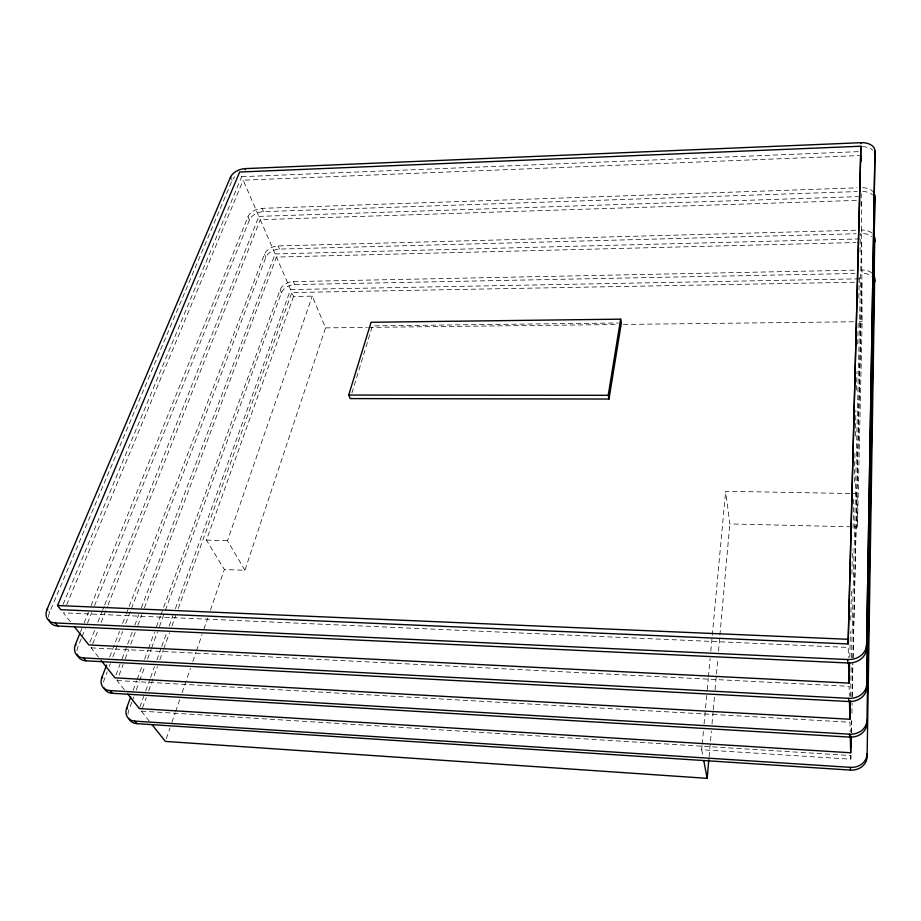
<?xml version="1.0" encoding="UTF-8"?>
<svg xmlns="http://www.w3.org/2000/svg" width="921" height="921" viewBox="0 0 921 921"><rect width="100%" height="100%" fill="white"/><g stroke="black" fill="none" stroke-linecap="round" stroke-linejoin="round"><path stroke-width="0.69" stroke-dasharray="4.61 3.45" d="M849.91 493.495L725.644 491.284L729.823 523.934L857.474 526.939L862.137 321.671L861.86 282.091L858.994 282.137M850.601 696.38L851.234 664.617M851.534 657.594L861.549 238.873L861.285 200.26M851.165 732.667L851.441 721.178M852.017 696.76L852.788 663.719M852.927 657.974L861.837 278.775L861.584 242.384L857.267 242.488M702.067 745.469L701.675 749.752L850.843 759.18L850.981 753.436M851.303 732.575L851.752 720.429M851.925 713.245L852.155 703.195M852.144 696.713L852.915 663.707M853.053 657.974L861.86 282.091M849.841 657.559L850.348 631.438M850.785 620.167L851.43 588.381M851.937 574.151L852.397 549.63M853.076 528.136L853.698 497.95M854.228 482.12L854.953 453.362M855.379 436.105L855.885 410.398M856.53 390.09L857.002 371.393M857.681 344.063L858.222 322.5M858.833 298.047L859.235 276.91M859.984 252.032L860.456 233.335M861.135 206.016L861.239 193.709M709.089 756.901L711.369 731.17M712.014 724.021L713.153 711.162M713.28 709.734L714.431 696.875M715.064 689.725L716.331 675.427M716.457 673.999L717.862 658.285M718.495 651.135L729.823 523.934M702.205 744.041L703.529 729.766M704.058 724.056L706.706 695.493M707.236 689.783L708.295 678.351M708.422 676.923L710.149 658.365M710.805 651.228L725.644 491.284M351.88 393.106L372.441 325.884L618.475 322.972M293.534 296.47L206.408 540.097L224.367 569.546L244.917 570.26L325.539 327.876L312.254 296.148L293.534 296.47L291.83 292.533L857.555 282.171M166.31 738.711L170.028 727.878M171.882 722.467L175.14 712.992M175.6 711.645L179.779 699.465M182.105 692.696L190.463 668.335M192.788 661.577L196.035 652.103M196.495 650.744L202.067 634.511M203.932 629.089L207.639 618.267M210.437 610.151L224.367 569.546M244.917 570.26L227.464 540.708L312.254 296.148M139.831 707.247L143.734 696.437M145.679 691.026L150.065 678.858M150.56 677.511L154.463 666.7M156.904 659.943L161.29 647.774M161.774 646.427L166.655 632.9M169.096 626.142L172.998 615.332M175.439 608.574L290.552 289.574L276.473 257.074L855.828 242.522M149.375 721.247L141.362 711.15L146.209 697.646M148.638 690.888L157.376 666.585M159.805 659.827L163.201 650.376M163.685 649.029L169.51 632.819M171.939 626.073L175.819 615.274M178.248 608.516L291.83 292.533M131.772 702.251L128.802 710.356A14.632 10.948 -37.9 0 0 128.007 714.995M132.256 700.904L133.741 696.84M136.216 690.082L139.175 681.977M139.67 680.631L145.104 665.756M147.579 658.999L151.032 649.535M151.528 648.188L157.456 631.967M159.437 626.568L164.871 611.694M165.366 610.347L281.469 292.728A11.236 7.345 -21.9 0 1 294.697 284.577L854.884 273.468M133.188 690.29L136.653 680.849M137.148 679.502L142.099 666.01M144.562 659.275L148.028 649.835M148.523 648.476L154.463 632.301M156.443 626.902L160.404 616.114M160.899 614.768L280.157 289.77A11.259 7.345 -21.9 0 1 293.419 281.607L854.861 270.152M115.942 675.139L120.006 664.375M122.044 658.999L127.133 645.54M127.639 644.193L132.728 630.735M134.754 625.347L138.829 614.583M141.374 607.86L275.126 253.943L260.286 219.67L856.967 200.398M124.347 689.702L117.082 680.55L118.602 676.521M119.108 675.174L123.149 664.421M125.175 659.045L128.721 649.627M130.747 644.251L135.801 630.804M137.828 625.428L141.88 614.675M144.401 607.952L276.473 257.074M103.509 682.127A15.116 11.075 -37 0 1 104.165 679.813L107.25 671.766M109.3 666.401L110.324 663.719M112.892 657.018L122.643 631.53M125.728 623.482L130.863 610.07M131.369 608.735L265.858 257.339A11.536 7.345 -21.7 0 1 279.489 249.073L856.046 233.727M109.714 656.972L119.523 631.461M122.62 623.402L125.717 615.355M126.223 614.008L264.488 254.219A11.559 7.345 -21.7 0 1 278.154 245.942L856.023 230.215M98.512 657.145L91.133 647.854L98.535 629.124M101.172 622.435L107.515 606.375M108.045 605.039L260.286 219.67M89.89 642.271L94.656 630.263M97.833 622.251L102.07 611.567M102.599 610.232L104.188 606.225M104.718 604.89L258.859 216.377L243.19 180.182L859.523 155.568M76.938 650.744A15.645 11.202 -36 0 1 77.848 647.175L81.601 637.839M82.13 636.503L85.354 628.49M87.495 623.149L91.789 612.477M94.46 605.799L249.418 220.027A11.846 7.322 -21.5 0 1 263.464 211.634L857.186 191.568M80.334 632.29L81.946 628.295M84.099 622.964L88.393 612.315M91.087 605.65L247.968 216.734A11.881 7.322 -21.5 0 1 262.048 208.342L857.163 187.838M66.646 604.867L243.19 180.182M63.077 604.406L241.67 176.694L240.657 174.357M48.571 617.093A16.21 11.317 -35.1 0 1 49.653 612.223L232.046 180.631A12.18 7.299 -21.3 0 1 234.855 176.878M241.67 176.694L859.5 151.608M258.859 216.377L858.384 196.634M275.126 253.943L861.549 238.873M290.552 289.574L861.837 278.775M325.539 327.876L367.26 327.404M368.699 327.381L617.577 324.503M623.333 324.434L853.514 321.774M859.27 321.705L862.137 321.671M851.338 493.518L857.048 493.621L857.474 526.939M206.408 540.097L227.464 540.708M91.133 647.854L849.127 686.318L849.358 696.311M117.082 680.55L849.979 722.237L850.198 731.769M141.362 711.15L850.762 755.531L850.843 759.18M48.871 611.256L49.653 612.223M70.364 621.687L63.33 612.822L848.206 647.451L848.448 657.433M231.574 179.537L232.046 180.631M247.968 216.734L249.418 220.027M264.488 254.219L265.858 257.339M280.157 289.77L281.469 292.728M262.048 208.342L263.464 211.634M278.154 245.942L279.489 249.073M293.419 281.607L294.697 284.577M701.675 749.752L702.976 756.555M871.876 273.042A12.79 8.796 -3.3 0 0 862.044 270.003L862.068 273.33A12.767 8.796 -3.2 0 1 871.876 276.369M871.888 233.036A13.182 8.842 -3.8 0 0 861.768 230.054L861.791 233.577A13.147 8.842 -3.8 0 1 871.888 236.559M862.689 187.688A13.585 8.865 -4.4 0 1 872.717 191.303M862.712 191.418A13.55 8.865 -4.3 0 1 872.705 195.045M862.436 146.635A13.976 8.876 -4.9 0 1 872.751 150.181"/><path stroke-width="1.38" d="M873.281 274.516A12.79 8.796 -3.3 0 1 874.651 278.533L874.639 281.849A12.767 8.796 -3.2 0 0 874.455 280.249M873.338 234.498A13.182 8.842 -3.8 0 1 874.743 238.527L874.731 242.05A13.147 8.842 -3.8 0 0 874.536 240.439M77.18 654.347A15.645 11.202 -36 0 0 86.01 660.829L848.748 701.526A17.626 15.081 7 0 0 866.765 687.216L874.846 196.081A13.585 8.865 -4.4 0 0 873.396 192.052M874.938 154.958L874.95 150.975A14.011 8.888 -4.9 0 0 861.17 142.686L245.044 168.635A12.215 7.287 -21.3 0 0 230.515 177.143L47.144 609.115A16.256 11.328 -35.1 0 0 55.329 622.941L57.839 626.038L847.804 662.982A18.328 15.415 5.1 0 0 866.569 648.257L874.938 154.958A13.976 8.876 -4.9 0 0 874.443 152.518M104.004 687.975A15.116 11.075 -37 0 0 112.281 693.294L849.611 737.111A16.981 14.748 9.1 0 0 866.937 723.204L874.743 238.527M128.744 718.392A14.632 10.948 -37.9 0 0 136.861 723.653L850.417 770.083A16.382 14.402 11.4 0 0 867.11 756.555L874.651 278.533M866.569 648.257L874.95 150.975M866.765 687.216L874.846 196.081M101.103 660.415L114.929 677.833L849.899 719.266L850.497 700.697M127.869 694.158L139.336 708.594L850.693 752.768L851.062 736.973M850.958 746.919L851.384 736.213M848.126 643.963L860.893 146.22L239.656 172.02L57.539 605.523L60.855 609.702L848.126 643.963L860.893 146.22M74.762 627.224L88.83 644.942L849.047 683.106L849.553 663.016M152.034 724.608L165.377 741.417L707.178 778.337L708.825 759.756M609 399.035L621.353 322.937L620.627 319.161L371.071 322.281L348.702 395.051L350.199 398.597L609 399.035L608.217 395.316L620.627 319.161M136.861 723.653L134.823 721.131A14.667 10.96 -37.8 0 1 126.753 707.823L130.713 697.024M112.281 693.294L110.106 690.6A15.162 11.087 -36.9 0 1 101.978 677.108L106.629 665.02M86.01 660.829L83.673 657.939A15.692 11.213 -36 0 1 75.499 644.274L79.805 633.625M348.702 395.051L608.217 395.316M57.539 605.523L848.011 639.289M55.329 622.941L847.723 659.528A18.397 15.45 4.9 0 0 866.557 644.769M83.673 657.939L848.667 698.348A17.683 15.104 6.8 0 0 866.753 684.004M110.106 690.6L849.542 734.175A17.027 14.771 8.9 0 0 866.926 720.234L866.937 723.204M134.823 721.131L850.348 767.354A16.428 14.437 11.2 0 0 867.098 753.792L867.11 756.555M47.144 609.115L47.765 609.886M75.499 644.274L76.086 644.999M101.978 677.108L102.668 677.948M126.753 707.823L127.524 708.767M230.515 177.143L230.998 178.237M245.044 168.635L245.504 169.729M703.771 760.642L707.178 778.337M848.575 663.143L849.047 683.106M849.496 702.055L849.899 719.266M850.302 735.971L850.693 752.768M847.723 659.528L847.804 662.982M848.667 698.348L848.748 701.526M849.542 734.175L849.611 737.111M850.348 767.354L850.417 770.083M861.17 142.686L861.17 143.676M860.962 155.511L860.997 161.175M874.351 197.393A13.55 8.865 -4.3 0 1 874.835 199.822M57.839 626.038A16.21 11.317 -35.1 0 1 48.848 619.511"/></g></svg>
